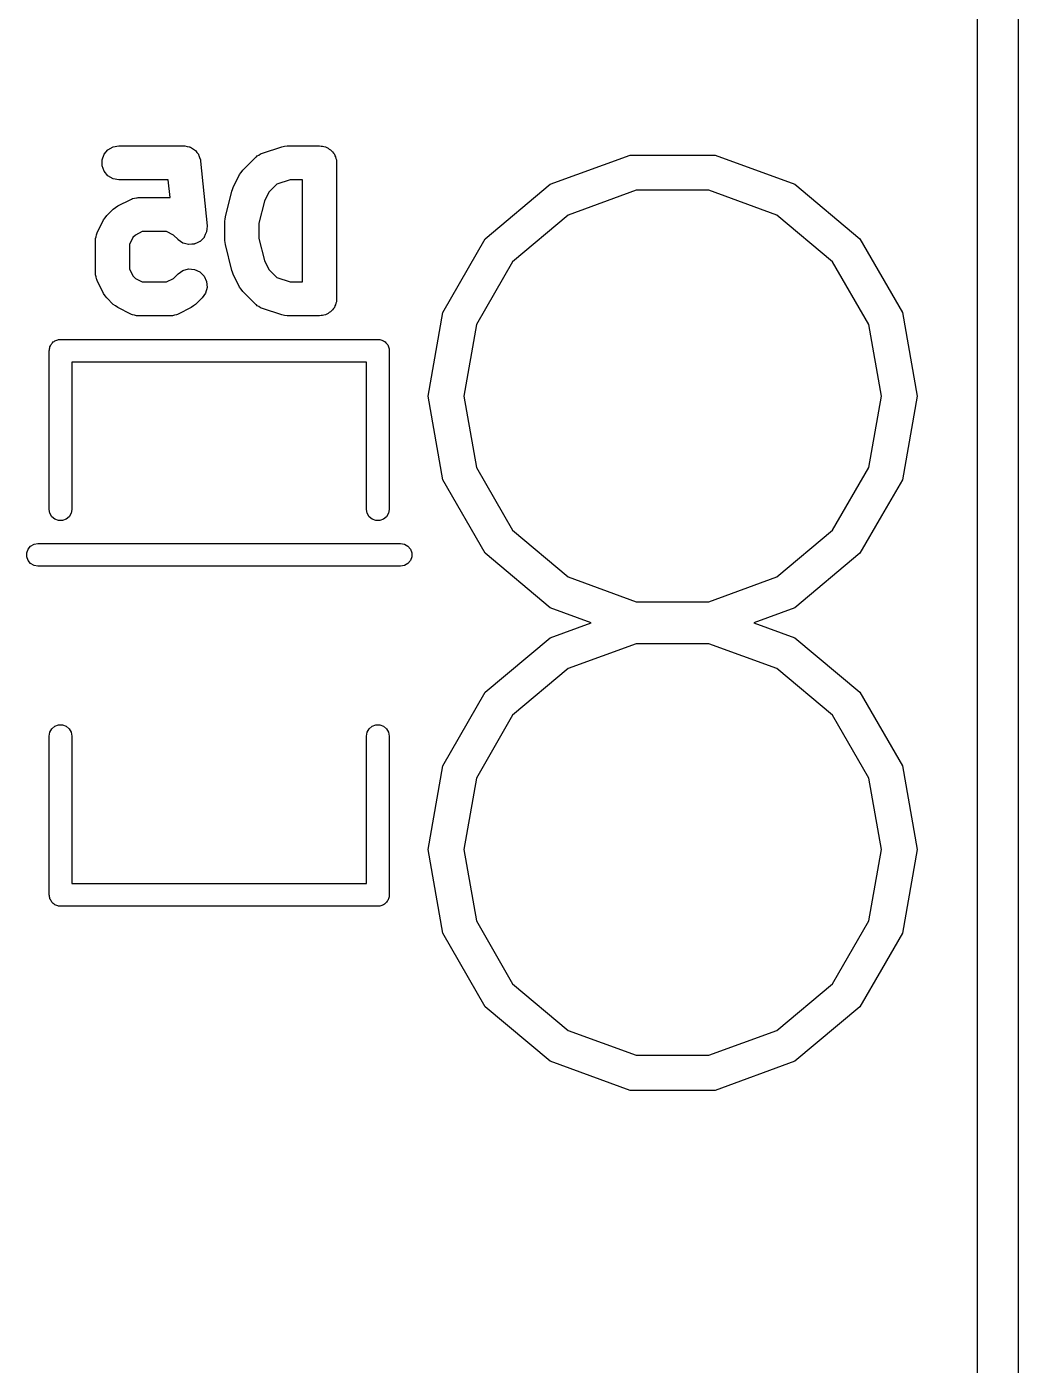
# Model space of a CAD drawing. Extents: x 25.3 to 49.5, y -85 to -25.3.
# Drawn here: x 43.92 to 49.48, y -63.09 to -55.59 of the extents above; entities that cross this region are included whole.
import ezdxf

# ---------------------------------------------------------------- set-up
doc = ezdxf.new("R2010")
doc.units = 0
doc.header["$MEASUREMENT"] = 0
doc.layers.add('BLACK', color=7, linetype='CONTINUOUS')

msp = doc.modelspace()

# ---------------------------------------------------------------- linework, layer by layer
at = {"layer": 'Black'}
for p, q in [((49.4792, -25.4), (49.4792, -84.836)), ((49.2506, -84.7217), (49.2506, -25.5143)), ((44.3575, -56.3041), (44.3787, -56.2787)), ((44.3787, -56.2787), (44.4074, -56.2622)), ((44.4074, -56.2622), (44.44, -56.2565)), ((44.44, -56.2565), (44.8028, -56.2565)), ((44.8028, -56.2565), (44.8064, -56.2571)), ((44.8064, -56.2571), (44.81, -56.2567)), ((44.81, -56.2567), (44.8226, -56.2599)), ((44.8226, -56.2599), (44.8354, -56.2622)), ((44.8354, -56.2622), (44.8385, -56.264)), ((44.8385, -56.264), (44.842, -56.2649)), ((44.842, -56.2649), (44.8528, -56.2722)), ((44.8528, -56.2722), (44.8641, -56.2787)), ((44.8641, -56.2787), (44.8664, -56.2815)), ((44.8664, -56.2815), (44.8693, -56.2835)), ((44.8693, -56.2835), (44.8769, -56.2941)), ((44.8769, -56.2941), (44.8853, -56.3041)), ((45.2251, -56.3081), (45.2343, -56.3017)), ((45.2343, -56.3017), (45.2396, -56.3003)), ((45.2396, -56.3003), (45.2444, -56.2976)), ((45.2444, -56.2976), (45.3533, -56.2614)), ((45.3533, -56.2614), (45.3684, -56.2591)), ((45.3684, -56.2591), (45.3834, -56.2565)), ((45.3834, -56.2565), (45.5648, -56.2565)), ((45.5648, -56.2565), (45.573, -56.2579)), ((45.573, -56.2579), (45.5814, -56.2579)), ((45.5814, -56.2579), (45.5892, -56.2608)), ((45.5892, -56.2608), (45.5974, -56.2622)), ((45.5974, -56.2622), (45.6046, -56.2664)), ((45.6046, -56.2664), (45.6125, -56.2692)), ((45.6125, -56.2692), (45.6188, -56.2746)), ((45.6188, -56.2746), (45.6261, -56.2787)), ((45.6261, -56.2787), (45.6314, -56.2851)), ((45.6314, -56.2851), (45.6378, -56.2905)), ((45.6378, -56.2905), (45.642, -56.2977)), ((45.642, -56.2977), (45.6473, -56.3041)), ((44.3462, -56.3352), (44.3575, -56.3041)), ((44.3462, -56.3683), (44.3462, -56.3352)), ((44.3575, -56.3993), (44.3462, -56.3683)), ((44.8853, -56.3041), (44.8865, -56.3075)), ((44.8865, -56.3075), (44.8886, -56.3104)), ((44.8886, -56.3104), (44.8922, -56.3229)), ((44.8922, -56.3229), (44.8966, -56.3352)), ((44.8966, -56.3352), (44.8966, -56.3388)), ((44.8966, -56.3388), (44.8976, -56.3422)), ((44.8976, -56.3422), (44.9339, -56.7051)), ((45.1346, -56.3932), (45.2072, -56.3206)), ((45.2072, -56.3206), (45.2117, -56.3175)), ((45.2117, -56.3175), (45.2153, -56.3134)), ((45.2153, -56.3134), (45.2251, -56.3081)), ((45.6473, -56.3041), (45.6502, -56.3119)), ((45.6502, -56.3119), (45.6543, -56.3191)), ((45.6543, -56.3191), (45.6558, -56.3273)), ((45.6558, -56.3273), (45.6586, -56.3352)), ((45.6586, -56.3352), (45.6586, -56.3435)), ((45.6586, -56.3435), (45.6601, -56.3517)), ((45.6601, -56.3517), (45.6601, -57.1137)), ((46.8575, -56.4715), (47.3046, -56.3088)), ((47.3046, -56.3088), (47.7803, -56.3088)), ((47.7803, -56.3088), (48.2274, -56.4715)), ((44.3787, -56.4247), (44.3575, -56.3993)), ((44.4074, -56.4412), (44.3787, -56.4247)), ((44.44, -56.447), (44.4074, -56.4412)), ((44.7166, -56.447), (44.44, -56.447)), ((44.7266, -56.5467), (44.7166, -56.447)), ((45.0805, -56.4905), (45.1168, -56.418)), ((45.1168, -56.418), (45.1259, -56.4057)), ((45.1259, -56.4057), (45.1346, -56.3932)), ((45.3989, -56.447), (45.326, -56.4713)), ((45.4696, -56.447), (45.3989, -56.447)), ((45.4696, -57.0185), (45.4696, -56.447)), ((45.037, -56.6552), (45.0733, -56.51)), ((45.0733, -56.51), (45.0775, -56.5005)), ((45.0775, -56.5005), (45.0805, -56.4905)), ((45.2803, -56.517), (45.2556, -56.5664)), ((45.326, -56.4713), (45.2803, -56.517)), ((46.493, -56.7774), (46.8575, -56.4715)), ((47.3393, -56.5058), (46.9574, -56.6447)), ((47.7456, -56.5058), (47.3393, -56.5058)), ((48.1274, -56.6447), (47.7456, -56.5058)), ((48.2274, -56.4715), (48.5919, -56.7774)), ((44.4214, -56.6022), (44.4337, -56.5931)), ((44.4337, -56.5931), (44.5062, -56.5568)), ((44.5062, -56.5568), (44.5115, -56.5552)), ((44.5115, -56.5552), (44.5163, -56.5525)), ((44.5163, -56.5525), (44.5272, -56.5506)), ((44.5272, -56.5506), (44.5379, -56.5474)), ((44.5379, -56.5474), (44.5434, -56.5477)), ((44.5434, -56.5477), (44.5488, -56.5467)), ((44.5488, -56.5467), (44.7266, -56.5467)), ((45.2556, -56.5664), (45.2246, -56.69)), ((44.3185, -56.7445), (44.3548, -56.672)), ((44.3548, -56.672), (44.3639, -56.6597)), ((44.3639, -56.6597), (44.3726, -56.6472)), ((44.3726, -56.6472), (44.4089, -56.6109)), ((44.4089, -56.6109), (44.4214, -56.6022)), ((45.0341, -56.6783), (45.0362, -56.6668)), ((45.0362, -56.6668), (45.037, -56.6552)), ((46.9574, -56.6447), (46.6462, -56.9059)), ((48.4387, -56.9059), (48.1274, -56.6447)), ((44.3142, -56.7546), (44.3169, -56.7498)), ((44.3169, -56.7498), (44.3185, -56.7445)), ((44.5713, -56.7372), (44.5327, -56.7566)), ((44.7078, -56.7372), (44.5713, -56.7372)), ((44.7464, -56.7566), (44.7078, -56.7372)), ((44.9311, -56.7392), (44.9244, -56.7537)), ((44.9312, -56.7386), (44.9311, -56.7392)), ((44.9314, -56.7381), (44.9312, -56.7386)), ((44.9326, -56.7222), (44.9314, -56.7381)), ((44.934, -56.7063), (44.9326, -56.7222)), ((44.9339, -56.7051), (44.9338, -56.7057)), ((44.9338, -56.7057), (44.934, -56.7063)), ((45.0341, -56.7871), (45.0341, -56.6783)), ((45.2246, -56.69), (45.2246, -56.7754)), ((44.3084, -56.7871), (44.3094, -56.7817)), ((44.3084, -56.9686), (44.3084, -56.7871)), ((44.3091, -56.7763), (44.3122, -56.7656)), ((44.3094, -56.7817), (44.3091, -56.7763)), ((44.3122, -56.7656), (44.3142, -56.7546)), ((44.5183, -56.771), (44.4989, -56.8096)), ((44.4989, -56.8096), (44.4989, -56.9461)), ((44.5327, -56.7566), (44.5183, -56.771)), ((44.7718, -56.7819), (44.7464, -56.7566)), ((44.7722, -56.7823), (44.7718, -56.7819)), ((44.7726, -56.7828), (44.7722, -56.7823)), ((44.7858, -56.7918), (44.7726, -56.7828)), ((44.7989, -56.8009), (44.7858, -56.7918)), ((44.7994, -56.8011), (44.7989, -56.8009)), ((44.7999, -56.8014), (44.7994, -56.8011)), ((44.8154, -56.8053), (44.7999, -56.8014)), ((44.8308, -56.8095), (44.8154, -56.8053)), ((44.8314, -56.8094), (44.8308, -56.8095)), ((44.832, -56.8096), (44.8314, -56.8094)), ((44.8479, -56.808), (44.832, -56.8096)), ((44.8638, -56.8066), (44.8479, -56.808)), ((44.8643, -56.8063), (44.8638, -56.8066)), ((44.8649, -56.8063), (44.8643, -56.8063)), ((44.8793, -56.7993), (44.8649, -56.8063)), ((44.8937, -56.7926), (44.8793, -56.7993)), ((44.8942, -56.7922), (44.8937, -56.7926)), ((44.8947, -56.7919), (44.8942, -56.7922)), ((44.9059, -56.7804), (44.8947, -56.7919)), ((44.9171, -56.7692), (44.9059, -56.7804)), ((44.9174, -56.7687), (44.9171, -56.7692)), ((44.9178, -56.7682), (44.9174, -56.7687)), ((44.9244, -56.7537), (44.9178, -56.7682)), ((45.0362, -56.7986), (45.0341, -56.7871)), ((45.037, -56.8102), (45.0362, -56.7986)), ((45.0733, -56.9554), (45.037, -56.8102)), ((45.2246, -56.7754), (45.2556, -56.899)), ((46.2551, -57.1894), (46.493, -56.7774)), ((48.5919, -56.7774), (48.8298, -57.1894)), ((45.2556, -56.899), (45.2803, -56.9484)), ((44.3094, -56.974), (44.3084, -56.9686)), ((44.3091, -56.9795), (44.3094, -56.974)), ((44.4989, -56.9461), (44.5183, -56.9847)), ((44.7464, -56.9991), (44.7718, -56.9738)), ((44.7718, -56.9738), (44.7989, -56.9548)), ((44.7989, -56.9548), (44.8308, -56.9463)), ((44.8308, -56.9463), (44.8638, -56.9491)), ((44.8638, -56.9491), (44.8937, -56.9631)), ((44.8937, -56.9631), (44.9171, -56.9865)), ((45.0775, -56.9649), (45.0733, -56.9554)), ((45.0805, -56.9749), (45.0775, -56.9649)), ((45.1168, -57.0475), (45.0805, -56.9749)), ((45.2803, -56.9484), (45.326, -56.9942)), ((46.6462, -56.9059), (46.443, -57.2578)), ((48.6419, -57.2578), (48.4387, -56.9059)), ((44.3122, -56.9902), (44.3091, -56.9795)), ((44.3142, -57.0011), (44.3122, -56.9902)), ((44.3169, -57.0059), (44.3142, -57.0011)), ((44.3185, -57.0112), (44.3169, -57.0059)), ((44.3548, -57.0837), (44.3185, -57.0112)), ((44.5183, -56.9847), (44.5327, -56.9991)), ((44.5327, -56.9991), (44.5713, -57.0185)), ((44.5713, -57.0185), (44.7078, -57.0185)), ((44.7078, -57.0185), (44.7464, -56.9991)), ((44.9171, -56.9865), (44.9311, -57.0165)), ((44.934, -57.0494), (44.9254, -57.0814)), ((44.9311, -57.0165), (44.934, -57.0494)), ((45.1259, -57.0597), (45.1168, -57.0475)), ((45.326, -56.9942), (45.3989, -57.0185)), ((45.3989, -57.0185), (45.4696, -57.0185)), ((44.3639, -57.096), (44.3548, -57.0837)), ((44.3726, -57.1085), (44.3639, -57.096)), ((44.4089, -57.1448), (44.3726, -57.1085)), ((44.9065, -57.1085), (44.8702, -57.1448)), ((44.9254, -57.0814), (44.9065, -57.1085)), ((45.1346, -57.0722), (45.1259, -57.0597)), ((45.2072, -57.1448), (45.1346, -57.0722)), ((45.6601, -57.1137), (45.6586, -57.1219)), ((45.6586, -57.1219), (45.6586, -57.1303)), ((44.4214, -57.1535), (44.4089, -57.1448)), ((44.4337, -57.1626), (44.4214, -57.1535)), ((44.5062, -57.1989), (44.4337, -57.1626)), ((44.5115, -57.2005), (44.5062, -57.1989)), ((44.5163, -57.2032), (44.5115, -57.2005)), ((44.7676, -57.2005), (44.7628, -57.2032)), ((44.7729, -57.1989), (44.7676, -57.2005)), ((44.8454, -57.1626), (44.7729, -57.1989)), ((44.8577, -57.1535), (44.8454, -57.1626)), ((44.8702, -57.1448), (44.8577, -57.1535)), ((45.2117, -57.1479), (45.2072, -57.1448)), ((45.2153, -57.152), (45.2117, -57.1479)), ((45.2251, -57.1573), (45.2153, -57.152)), ((45.2343, -57.1638), (45.2251, -57.1573)), ((45.2396, -57.1652), (45.2343, -57.1638)), ((45.2444, -57.1678), (45.2396, -57.1652)), ((45.3533, -57.2041), (45.2444, -57.1678)), ((45.6046, -57.1991), (45.5974, -57.2032)), ((45.6125, -57.1962), (45.6046, -57.1991)), ((45.6188, -57.1908), (45.6125, -57.1962)), ((45.6261, -57.1867), (45.6188, -57.1908)), ((45.6314, -57.1803), (45.6261, -57.1867)), ((45.6378, -57.1749), (45.6314, -57.1803)), ((45.642, -57.1677), (45.6378, -57.1749)), ((45.6473, -57.1613), (45.642, -57.1677)), ((45.6502, -57.1535), (45.6473, -57.1613)), ((45.6543, -57.1463), (45.6502, -57.1535)), ((45.6558, -57.1381), (45.6543, -57.1463)), ((45.6586, -57.1303), (45.6558, -57.1381)), ((46.1724, -57.658), (46.2551, -57.1894)), ((48.8298, -57.1894), (48.9124, -57.658)), ((44.5272, -57.2052), (44.5163, -57.2032)), ((44.5379, -57.2083), (44.5272, -57.2052)), ((44.5434, -57.208), (44.5379, -57.2083)), ((44.5488, -57.209), (44.5434, -57.208)), ((44.7303, -57.209), (44.5488, -57.209)), ((44.7357, -57.208), (44.7303, -57.209)), ((44.7411, -57.2083), (44.7357, -57.208)), ((44.7518, -57.2052), (44.7411, -57.2083)), ((44.7628, -57.2032), (44.7518, -57.2052)), ((45.3684, -57.2063), (45.3533, -57.2041)), ((45.3834, -57.209), (45.3684, -57.2063)), ((45.5648, -57.209), (45.3834, -57.209)), ((45.573, -57.2075), (45.5648, -57.209)), ((45.5814, -57.2075), (45.573, -57.2075)), ((45.5892, -57.2047), (45.5814, -57.2075)), ((45.5974, -57.2032), (45.5892, -57.2047)), ((46.443, -57.2578), (46.3725, -57.658)), ((48.7124, -57.658), (48.6419, -57.2578)), ((44.0774, -57.3526), (44.0816, -57.349)), ((44.0816, -57.349), (44.0869, -57.3471)), ((44.0869, -57.3471), (44.0917, -57.3443)), ((44.0917, -57.3443), (44.0971, -57.3434)), ((44.0971, -57.3434), (44.1024, -57.3415)), ((44.1024, -57.3415), (44.1079, -57.3415)), ((44.1079, -57.3415), (44.1134, -57.3405)), ((44.1134, -57.3405), (45.8914, -57.3405)), ((45.8914, -57.3405), (45.8969, -57.3415)), ((45.8969, -57.3415), (45.9024, -57.3415)), ((45.9024, -57.3415), (45.9076, -57.3434)), ((45.9076, -57.3434), (45.9131, -57.3443)), ((45.9131, -57.3443), (45.9179, -57.3471)), ((45.9179, -57.3471), (45.9231, -57.349)), ((45.9231, -57.349), (45.9274, -57.3526)), ((44.0499, -57.404), (44.0509, -57.3985)), ((44.0499, -58.293), (44.0499, -57.404)), ((44.0509, -57.393), (44.0528, -57.3877)), ((44.0509, -57.3985), (44.0509, -57.393)), ((44.0528, -57.3877), (44.0537, -57.3823)), ((44.0537, -57.3823), (44.0565, -57.3775)), ((44.0565, -57.3775), (44.0584, -57.3722)), ((44.0584, -57.3722), (44.062, -57.368)), ((44.062, -57.368), (44.0648, -57.3632)), ((44.0648, -57.3632), (44.069, -57.3596)), ((44.069, -57.3596), (44.0726, -57.3554)), ((44.0726, -57.3554), (44.0774, -57.3526)), ((45.9274, -57.3526), (45.9322, -57.3554)), ((45.9322, -57.3554), (45.9358, -57.3596)), ((45.9358, -57.3596), (45.94, -57.3632)), ((45.94, -57.3632), (45.9428, -57.368)), ((45.9428, -57.368), (45.9464, -57.3722)), ((45.9464, -57.3722), (45.9483, -57.3775)), ((45.9483, -57.3775), (45.9511, -57.3823)), ((45.9511, -57.3823), (45.952, -57.3877)), ((45.952, -57.3877), (45.9539, -57.393)), ((45.9539, -57.393), (45.9539, -57.3985)), ((45.9539, -57.3985), (45.9549, -57.404)), ((45.9549, -57.404), (45.9549, -58.293)), ((45.8279, -57.4675), (44.1769, -57.4675)), ((44.1769, -57.4675), (44.1769, -58.293)), ((45.8279, -58.293), (45.8279, -57.4675)), ((46.2551, -58.1266), (46.1724, -57.658)), ((46.3725, -57.658), (46.443, -58.0582)), ((48.6419, -58.0582), (48.7124, -57.658)), ((48.9124, -57.658), (48.8298, -58.1266)), ((46.443, -58.0582), (46.6462, -58.4101)), ((48.4387, -58.4101), (48.6419, -58.0582)), ((46.493, -58.5386), (46.2551, -58.1266)), ((48.8298, -58.1266), (48.7124, -58.3299)), ((44.0537, -58.3147), (44.0499, -58.293)), ((44.0648, -58.3338), (44.0537, -58.3147)), ((44.1731, -58.3147), (44.162, -58.3338)), ((44.1769, -58.293), (44.1731, -58.3147)), ((45.8317, -58.3147), (45.8279, -58.293)), ((45.8428, -58.3338), (45.8317, -58.3147)), ((45.9511, -58.3147), (45.94, -58.3338)), ((45.9549, -58.293), (45.9511, -58.3147)), ((44.0816, -58.348), (44.0648, -58.3338)), ((44.1024, -58.3555), (44.0816, -58.348)), ((44.1244, -58.3555), (44.1024, -58.3555)), ((44.1452, -58.348), (44.1244, -58.3555)), ((44.162, -58.3338), (44.1452, -58.348)), ((45.8596, -58.348), (45.8428, -58.3338)), ((45.8804, -58.3555), (45.8596, -58.348)), ((45.9024, -58.3555), (45.8804, -58.3555)), ((45.9231, -58.348), (45.9024, -58.3555)), ((45.94, -58.3338), (45.9231, -58.348)), ((48.7124, -58.3299), (48.5919, -58.5386)), ((46.6462, -58.4101), (46.9574, -58.6713)), ((48.1274, -58.6713), (48.4387, -58.4101)), ((43.9239, -58.536), (43.9314, -58.5152)), ((43.9239, -58.558), (43.9239, -58.536)), ((43.9314, -58.5152), (43.9456, -58.4984)), ((43.9456, -58.4984), (43.9647, -58.4873)), ((43.9647, -58.4873), (43.9864, -58.4835)), ((43.9864, -58.4835), (46.0184, -58.4835)), ((46.0184, -58.4835), (46.0401, -58.4873)), ((46.0401, -58.4873), (46.0592, -58.4984)), ((46.0592, -58.4984), (46.0734, -58.5152)), ((46.0734, -58.5152), (46.0809, -58.536)), ((46.0809, -58.536), (46.0809, -58.558)), ((46.8575, -58.8445), (46.493, -58.5386)), ((48.5919, -58.5386), (48.2274, -58.8445)), ((43.9314, -58.5787), (43.9239, -58.558)), ((43.9456, -58.5956), (43.9314, -58.5787)), ((43.9647, -58.6067), (43.9456, -58.5956)), ((43.9864, -58.6105), (43.9647, -58.6067)), ((46.0184, -58.6105), (43.9864, -58.6105)), ((46.0401, -58.6067), (46.0184, -58.6105)), ((46.0592, -58.5956), (46.0401, -58.6067)), ((46.0734, -58.5787), (46.0592, -58.5956)), ((46.0809, -58.558), (46.0734, -58.5787)), ((46.9574, -58.6713), (47.3393, -58.8102)), ((47.7456, -58.8102), (48.1274, -58.6713)), ((47.087, -58.928), (46.8575, -58.8445)), ((47.3393, -58.8102), (47.7456, -58.8102)), ((48.2274, -58.8445), (47.9979, -58.928)), ((46.8575, -59.0115), (47.087, -58.928)), ((47.9979, -58.928), (48.2274, -59.0115)), ((46.493, -59.3174), (46.8575, -59.0115)), ((47.3393, -59.0458), (46.9574, -59.1847)), ((47.7456, -59.0458), (47.3393, -59.0458)), ((48.1274, -59.1847), (47.7456, -59.0458)), ((48.2274, -59.0115), (48.5919, -59.3174)), ((46.9574, -59.1847), (46.6462, -59.4459)), ((48.4387, -59.4459), (48.1274, -59.1847)), ((46.2551, -59.7294), (46.493, -59.3174)), ((48.5919, -59.3174), (48.8298, -59.7294)), ((46.6462, -59.4459), (46.443, -59.7978)), ((48.6419, -59.7978), (48.4387, -59.4459)), ((44.0537, -59.5413), (44.0648, -59.5222)), ((44.0648, -59.5222), (44.0816, -59.508)), ((44.0816, -59.508), (44.1024, -59.5005)), ((44.1024, -59.5005), (44.1244, -59.5005)), ((44.1244, -59.5005), (44.1452, -59.508)), ((44.1452, -59.508), (44.162, -59.5222)), ((44.162, -59.5222), (44.1731, -59.5413)), ((45.8317, -59.5413), (45.8428, -59.5222)), ((45.8428, -59.5222), (45.8596, -59.508)), ((45.8596, -59.508), (45.8804, -59.5005)), ((45.8804, -59.5005), (45.9024, -59.5005)), ((45.9024, -59.5005), (45.9231, -59.508)), ((45.9231, -59.508), (45.94, -59.5222)), ((45.94, -59.5222), (45.9511, -59.5413)), ((44.0499, -59.563), (44.0537, -59.5413)), ((44.0499, -60.452), (44.0499, -59.563)), ((44.1731, -59.5413), (44.1769, -59.563)), ((44.1769, -59.563), (44.1769, -60.3885)), ((45.8279, -59.563), (45.8317, -59.5413)), ((45.8279, -60.3885), (45.8279, -59.563)), ((45.9511, -59.5413), (45.9549, -59.563)), ((45.9549, -59.563), (45.9549, -60.452)), ((46.1724, -60.198), (46.2551, -59.7294)), ((48.8298, -59.7294), (48.9124, -60.198)), ((46.443, -59.7978), (46.3725, -60.198)), ((48.7124, -60.198), (48.6419, -59.7978)), ((46.2551, -60.6666), (46.1724, -60.198)), ((46.3725, -60.198), (46.443, -60.5982)), ((48.6419, -60.5982), (48.7124, -60.198)), ((48.9124, -60.198), (48.8298, -60.6666)), ((44.1769, -60.3885), (45.8279, -60.3885)), ((44.0509, -60.4575), (44.0499, -60.452)), ((44.0509, -60.463), (44.0509, -60.4575)), ((44.0528, -60.4682), (44.0509, -60.463)), ((44.0537, -60.4737), (44.0528, -60.4682)), ((44.0565, -60.4785), (44.0537, -60.4737)), ((44.0584, -60.4838), (44.0565, -60.4785)), ((44.062, -60.488), (44.0584, -60.4838)), ((44.0648, -60.4928), (44.062, -60.488)), ((44.069, -60.4964), (44.0648, -60.4928)), ((44.0726, -60.5006), (44.069, -60.4964)), ((45.9358, -60.4964), (45.9322, -60.5006)), ((45.94, -60.4928), (45.9358, -60.4964)), ((45.9428, -60.488), (45.94, -60.4928)), ((45.9464, -60.4838), (45.9428, -60.488)), ((45.9483, -60.4785), (45.9464, -60.4838)), ((45.9511, -60.4737), (45.9483, -60.4785)), ((45.952, -60.4682), (45.9511, -60.4737)), ((45.9539, -60.463), (45.952, -60.4682)), ((45.9549, -60.452), (45.9539, -60.4575)), ((45.9539, -60.4575), (45.9539, -60.463)), ((44.0774, -60.5034), (44.0726, -60.5006)), ((44.0816, -60.507), (44.0774, -60.5034)), ((44.0869, -60.5089), (44.0816, -60.507)), ((44.0917, -60.5117), (44.0869, -60.5089)), ((44.0971, -60.5126), (44.0917, -60.5117)), ((44.1024, -60.5145), (44.0971, -60.5126)), ((44.1079, -60.5145), (44.1024, -60.5145)), ((44.1134, -60.5155), (44.1079, -60.5145)), ((45.8914, -60.5155), (44.1134, -60.5155)), ((45.8969, -60.5145), (45.8914, -60.5155)), ((45.9024, -60.5145), (45.8969, -60.5145)), ((45.9076, -60.5126), (45.9024, -60.5145)), ((45.9131, -60.5117), (45.9076, -60.5126)), ((45.9179, -60.5089), (45.9131, -60.5117)), ((45.9231, -60.507), (45.9179, -60.5089)), ((45.9274, -60.5034), (45.9231, -60.507)), ((45.9322, -60.5006), (45.9274, -60.5034)), ((46.443, -60.5982), (46.6462, -60.9501)), ((48.4387, -60.9501), (48.6419, -60.5982)), ((46.493, -61.0786), (46.2551, -60.6666)), ((48.8298, -60.6666), (48.7124, -60.8699)), ((48.7124, -60.8699), (48.5919, -61.0786)), ((46.6462, -60.9501), (46.9574, -61.2112)), ((48.1274, -61.2112), (48.4387, -60.9501)), ((46.8575, -61.3845), (46.493, -61.0786)), ((48.5919, -61.0786), (48.2274, -61.3845)), ((46.9574, -61.2112), (47.3393, -61.3502)), ((47.7456, -61.3502), (48.1274, -61.2112)), ((47.3046, -61.5472), (46.8575, -61.3845)), ((47.3393, -61.3502), (47.7456, -61.3502)), ((48.2274, -61.3845), (47.7803, -61.5472)), ((47.7803, -61.5472), (47.3046, -61.5472))]:
    msp.add_line(p, q, dxfattribs=at)

doc.saveas('drawing.dxf')
